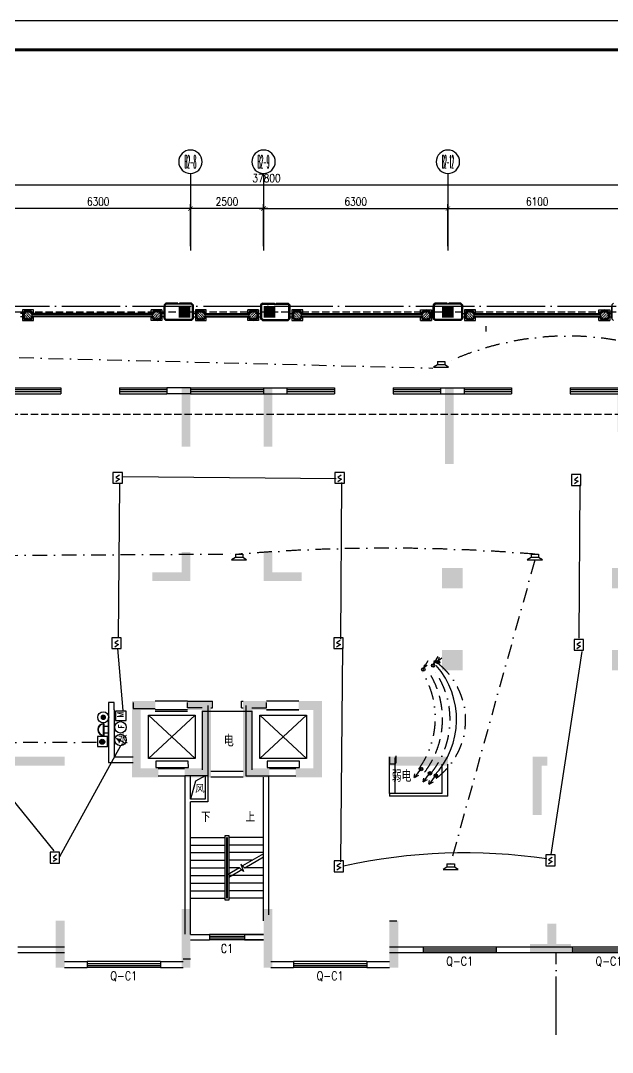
# Model space of a CAD drawing. Extents: x 0 to 121123, y -139549 to 0.
# Drawn here: x 80375 to 100593, y -115398 to -80149 of the extents above; entities that cross this region are included whole.
import ezdxf
from ezdxf.enums import TextEntityAlignment as Align

# ---------------------------------------------------------------- set-up
doc = ezdxf.new("R2010")
doc.units = 0
doc.header["$LTSCALE"] = 1000
doc.header["$MEASUREMENT"] = 0
for name, pattern in [('DASH', [0.35, 0.25, -0.1]), ('DASHDOT', [1, 0.5, -0.25, 0, -0.25]), ('DASHED', [0.75, 0.5, -0.25]), ('DIVIDE', [1.25, 0.5, -0.25, 0, -0.25, 0, -0.25]), ('DOTE', [2.42, 2, -0.2, 0.02, -0.2])]:
    doc.linetypes.add(name, pattern=pattern)
doc.layers.get('0').update_dxf_attribs({"linetype": 'CONTINUOUS'})
doc.layers.get('DEFPOINTS').update_dxf_attribs({"linetype": 'CONTINUOUS'})
for name, color, linetype in [('0SOMKE', 1, 'CONTINUOUS'), ('AXIS', 7, 'CONTINUOUS'), ('AXIS_TEXT', 7, 'CONTINUOUS'), ('COLUMN', 7, 'CONTINUOUS'), ('DJ', 4, 'CONTINUOUS'), ('DJ1', 4, 'CONTINUOUS'), ('DOTE', 252, 'DOTE'), ('KT', 7, 'CONTINUOUS'), ('PUB_TITLE', 7, 'CONTINUOUS'), ('STAIR', 7, 'CONTINUOUS'), ('WALL', 7, 'CONTINUOUS'), ('WINDOW', 7, 'CONTINUOUS'), ('WINDOW_TEXT', 7, 'CONTINUOUS'), ('XL1', 1, 'CONTINUOUS'), ('XL2', 1, 'DASHDOT'), ('XL3', 1, 'DIVIDE'), ('XL4', 4, 'DASHED'), ('XL5', 4, 'DASHDOT'), ('信箱', 7, 'CONTINUOUS'), ('文字', 7, 'CONTINUOUS'), ('柱', 7, 'CONTINUOUS'), ('空调位', 7, 'CONTINUOUS'), ('首层', 7, 'CONTINUOUS')]:
    doc.layers.add(name, color=color, linetype=linetype)
doc.styles.add('_SIMPLEX', font='SIMPLEX.shx', dxfattribs={"width": 0.8})
doc.styles.add('COMPLEX', font='COMPLEX.shx', dxfattribs={"width": 0.8})
doc.styles.add('DIM_FONT', font='romanc.shx', dxfattribs={"width": 0.8})
doc.styles.add('HZTXT', font='txt.shx', dxfattribs={"width": 0.5, "bigfont": 'hztxt.shx'})
doc.styles.add('SIMPLEX', font='SIMPLEX.SHX')
doc.styles.add('SMOOTHER', font='SIMPLEX', dxfattribs={"width": 0.75, "bigfont": 'CHINA.SHX'})
doc.styles.add('TITLE-M', font='romans', dxfattribs={"bigfont": 'CHINA.SHX'})
doc.dimstyles.new('S100', dxfattribs={"dimtxt": 280, "dimasz": 150, "dimexe": 150, "dimexo": 150, "dimgap": 100, "dimtad": 1, "dimdec": 0, "dimzin": 0, "dimdsep": 46, "dimtxsty": 'DIM_FONT', "dimblk": '_DIMX', "dimblk1": 'ARCHTICK', "dimblk2": 'ARCHTICK', "dimsah": 1, "dimcen": 0.09, "dimdle": 150, "dimclrt": 7, "dimadec": 0, "dimazin": 0, "dimtfac": 1, "dimtdec": 0, "dimtix": 1, "dimtmove": 2, "dimatfit": 3, "dimldrblk": 'ARCHTICK', "dimfxl": 0, "dimtolj": 1, "dimtzin": 0, "dimarcsym": 0})

# ---------------------------------------------------------------- blocks, each defined once
blk = doc.blocks.new('_WBLK')
for p, q in [((-0.5, 0.5), (0.5, 0.5)), ((0.5, 0.167), (-0.5, 0.167)), ((0.5, -0.167), (-0.5, -0.167)), ((-0.5, -0.5), (0.5, -0.5))]:
    blk.add_line(p, q)
at = {"layer": 'WINDOW_TEXT', "style": 'SIMPLEX', "flags": 9}
blk.add_attdef('A', text='', height=1, dxfattribs=at).set_placement((0, 1.5), align=Align.MIDDLE)
blk = doc.blocks.new('_FZH')
blk.add_solid([(-0.5, -0.5), (0.5, -0.5), (-0.5, 0.5), (0.5, 0.5)])
blk = doc.blocks.new('_AXISO')
blk.add_circle((0, 0), 0.5)
at = {"layer": 'AXIS_TEXT', "style": 'COMPLEX', "width": 1.041667}
blk.add_attdef('A', text='', height=0.56, dxfattribs=at).set_placement((-0.25, -0.28), (0.25, -0.28), align=Align.FIT)
blk = doc.blocks.new('_ARCHTICK')
at = {"color": 0, "linetype": 'ByBlock', "const_width": 0.15}
blk.add_lwpolyline([(-0.5, -0.5), (0.5, 0.5)], dxfattribs=at)
blk = doc.blocks.new('*D116')
at = {"color": 0, "linetype": 'ByBlock'}
for p, q in [((106447, -26073), (68347, -26073)), ((68497, -28161), (68497, -25923)), ((106297, -28161), (106297, -25923))]:
    blk.add_line(p, q, dxfattribs=at)
at = {"layer": 'DEFPOINTS', "color": 0, "linetype": 'ByBlock'}
for p in [(68497, -26073), (68497, -28311), (106297, -28311)]:
    blk.add_point(p, dxfattribs=at)
at = {"color": 0, "linetype": 'ByBlock', "xscale": 150, "yscale": 150, "zscale": 150, "rotation": 180}
blk.add_blockref('_ARCHTICK', (68497, -26073), dxfattribs=at)
at = {"color": 0, "linetype": 'ByBlock', "xscale": 150, "yscale": 150, "zscale": 150}
blk.add_blockref('_ARCHTICK', (106297, -26073), dxfattribs=at)
at = {"color": 7, "linetype": 'ByBlock', "insert": (87397, -25833), "char_height": 280, "attachment_point": 5, "style": 'DIM_FONT'}
blk.add_mtext('\\A1;37800', dxfattribs=at)
blk = doc.blocks.new('_DIMX')
blk.add_line((-150, 0), (150, 0))
at = {"const_width": 50}
blk.add_lwpolyline([(-70, -70), (70, 70)], dxfattribs=at)
blk = doc.blocks.new('*D119')
at = {"color": 0, "linetype": 'ByBlock'}
for p, q in [((84797, -28161), (84797, -26723)), ((87297, -28161), (87297, -26723)), ((87447, -26873), (84647, -26873))]:
    blk.add_line(p, q, dxfattribs=at)
at = {"layer": 'DEFPOINTS', "color": 0, "linetype": 'ByBlock'}
for p in [(84797, -26873), (84797, -28311), (87297, -28311)]:
    blk.add_point(p, dxfattribs=at)
at = {"color": 0, "linetype": 'ByBlock', "xscale": 150, "yscale": 150, "zscale": 150, "rotation": 180}
blk.add_blockref('_ARCHTICK', (84797, -26873), dxfattribs=at)
at = {"color": 0, "linetype": 'ByBlock', "xscale": 150, "yscale": 150, "zscale": 150}
blk.add_blockref('_ARCHTICK', (87297, -26873), dxfattribs=at)
at = {"color": 7, "linetype": 'ByBlock', "insert": (86047, -26633), "char_height": 280, "attachment_point": 5, "style": 'DIM_FONT'}
blk.add_mtext('\\A1;2500', dxfattribs=at)
blk = doc.blocks.new('*D122')
at = {"color": 0, "linetype": 'ByBlock'}
for p, q in [((87297, -28161), (87297, -26723)), ((93597, -28161), (93597, -26723)), ((87147, -26873), (93747, -26873))]:
    blk.add_line(p, q, dxfattribs=at)
at = {"layer": 'DEFPOINTS', "color": 0, "linetype": 'ByBlock'}
for p in [(93597, -26873), (87297, -28311), (93597, -28311)]:
    blk.add_point(p, dxfattribs=at)
at = {"color": 0, "linetype": 'ByBlock', "xscale": 150, "yscale": 150, "zscale": 150, "rotation": 180}
blk.add_blockref('_ARCHTICK', (87297, -26873), dxfattribs=at)
at = {"color": 0, "linetype": 'ByBlock', "xscale": 150, "yscale": 150, "zscale": 150}
blk.add_blockref('_ARCHTICK', (93597, -26873), dxfattribs=at)
at = {"color": 7, "linetype": 'ByBlock', "insert": (90447, -26633), "char_height": 280, "attachment_point": 5, "style": 'DIM_FONT'}
blk.add_mtext('\\A1;6300', dxfattribs=at)
blk = doc.blocks.new('*D123')
at = {"color": 0, "linetype": 'ByBlock'}
for p, q in [((93597, -28161), (93597, -26723)), ((99697, -28161), (99697, -26723)), ((93447, -26873), (99847, -26873))]:
    blk.add_line(p, q, dxfattribs=at)
at = {"layer": 'DEFPOINTS', "color": 0, "linetype": 'ByBlock'}
for p in [(99697, -26873), (93597, -28311), (99697, -28311)]:
    blk.add_point(p, dxfattribs=at)
at = {"color": 0, "linetype": 'ByBlock', "xscale": 150, "yscale": 150, "zscale": 150, "rotation": 180}
blk.add_blockref('_ARCHTICK', (93597, -26873), dxfattribs=at)
at = {"color": 0, "linetype": 'ByBlock', "xscale": 150, "yscale": 150, "zscale": 150}
blk.add_blockref('_ARCHTICK', (99697, -26873), dxfattribs=at)
at = {"color": 7, "linetype": 'ByBlock', "insert": (96647, -26633), "char_height": 280, "attachment_point": 5, "style": 'DIM_FONT'}
blk.add_mtext('\\A1;6100', dxfattribs=at)
blk = doc.blocks.new('*D124')
at = {"color": 0, "linetype": 'ByBlock'}
for p, q in [((78497, -28161), (78497, -26723)), ((84797, -28161), (84797, -26723)), ((84947, -26873), (78347, -26873))]:
    blk.add_line(p, q, dxfattribs=at)
at = {"layer": 'DEFPOINTS', "color": 0, "linetype": 'ByBlock'}
for p in [(78497, -26873), (78497, -28311), (84797, -28311)]:
    blk.add_point(p, dxfattribs=at)
at = {"color": 0, "linetype": 'ByBlock', "xscale": 150, "yscale": 150, "zscale": 150, "rotation": 180}
blk.add_blockref('_ARCHTICK', (78497, -26873), dxfattribs=at)
at = {"color": 0, "linetype": 'ByBlock', "xscale": 150, "yscale": 150, "zscale": 150}
blk.add_blockref('_ARCHTICK', (84797, -26873), dxfattribs=at)
at = {"color": 7, "linetype": 'ByBlock', "insert": (81647, -26633), "char_height": 280, "attachment_point": 5, "style": 'DIM_FONT'}
blk.add_mtext('\\A1;6300', dxfattribs=at)
blk = doc.blocks.new('M_B0OPK')
for p, q in [((-0.5, 0.5), (0.5, 0.5)), ((0.5, 0.167), (-0.5, 0.167)), ((0.5, -0.167), (-0.5, -0.167)), ((-0.5, -0.5), (0.5, -0.5))]:
    blk.add_line(p, q)
blk = doc.blocks.new('GD45')
for p, q in [((3.07, 0.23), (-2.93, 0.23)), ((3.07, 0.03), (-2.93, 0.03)), ((-1.57, 0.02), (-1.57, -2.25)), ((1.72, 0.02), (1.72, -2.25))]:
    blk.add_line(p, q)
for radius in [3, 2.8]:
    blk.add_arc((0.07, 0.03), radius, 0.0566, 179.9434)
blk = doc.blocks.new('A5')
at = {"layer": 'DJ'}
for p, q in [((464, -404), (464, -943)), ((1003, -404), (464, -404)), ((1003, -943), (1003, -404)), ((464, -943), (1003, -943))]:
    blk.add_line(p, q, dxfattribs=at)
at = {"layer": 'DJ', "const_width": 135}
blk.add_lwpolyline([(659, -662, 1), (794, -662, 1)], format="xyb", close=True, dxfattribs=at)
at = {"layer": 'DJ'}
blk.add_circle((724, -666), 135, dxfattribs=at)
blk = doc.blocks.new('C1005')
at = {"layer": 'DJ1'}
blk.add_blockref('A5', (-281, -105), dxfattribs=at)
blk = doc.blocks.new('A13')
at = {"layer": '0SOMKE', "color": 4, "const_width": 149}
blk.add_lwpolyline([(415, -553, 1), (564, -553, 1)], format="xyb", close=True, dxfattribs=at)
at = {"layer": '0SOMKE', "color": 4}
blk.add_circle((492, -551), 299, dxfattribs=at)
blk = doc.blocks.new('A10')
at = {"layer": 'DJ'}
blk.add_lwpolyline([(498, -454), (498, -1043), (1007, -1043), (1007, -454)], close=True, dxfattribs=at)
at = {"layer": 'DJ', "style": 'SMOOTHER', "width": 0.85}
blk.add_text('M', height=336, dxfattribs=at).set_placement((667, -897))
blk = doc.blocks.new('A25')
at = {"layer": 'DJ', "linetype": 'Continuous'}
for p, q in [((222, -778), (442, -361)), ((420, -383), (288, -492)), ((442, -361), (420, -558))]:
    blk.add_line(p, q, dxfattribs=at)
blk.add_circle((368, -568), 310, dxfattribs=at)
blk = doc.blocks.new('A12')
at = {"layer": 'DJ', "linetype": 'Continuous'}
blk.add_circle((969, -470), 310, dxfattribs=at)
at = {"layer": 'DJ', "style": 'TITLE-M', "width": 0.85}
blk.add_text('F', height=301, dxfattribs=at).set_placement((1006, -661), align=Align.CENTER)
blk = doc.blocks.new('C1001')
at = {"layer": 'DJ', "linetype": 'Continuous'}
for p, q in [((1126, -438), (934, -576)), ((934, -576), (1135, -659)), ((1135, -659), (934, -801))]:
    blk.add_line(p, q, dxfattribs=at)
at = {"layer": 'DJ'}
blk.add_lwpolyline([(781, -296), (781, -885), (1290, -885), (1290, -296)], close=True, dxfattribs=at)
blk = doc.blocks.new('C1008')
at = {"layer": 'DJ', "color": 4}
for p, q in [((581, -348), (374, -485)), ((374, -485), (1186, -485)), ((581, -168), (985, -168)), ((581, -168), (581, -348)), ((985, -348), (581, -348)), ((985, -168), (985, -348)), ((1186, -485), (985, -348))]:
    blk.add_line(p, q, dxfattribs=at)

msp = doc.modelspace()

# ---------------------------------------------------------------- hatches: boundary and pattern name
h = msp.add_hatch()
h.set_pattern_fill('天然石材', color=256, scale=244.712991, angle=180, style=0)
h.set_pattern_definition([(315, (143999.9, -91531.17), (-432.5955, -432.5955), []), (315, (144043.136, -91531.17), (-43.259554, -43.259554), [30.589124, -15.29456])])
h.paths.add_polyline_path([(80761.8, -90214.1, 1), (80491.8, -90214.1, 1)])
h = msp.add_hatch()
h.set_pattern_fill('天然石材', color=256, scale=244.712991, angle=180, style=0)
h.set_pattern_definition([(225, (21647.3, -91531.17), (432.5955, -432.5955), []), (225, (21604.04, -91531.17), (43.259554, -43.259554), [30.589124, -15.29456])])
h.paths.add_polyline_path([(85155.3, -90214.1, 1), (84885.3, -90214.1, 1)])
h = msp.add_hatch()
h.set_pattern_fill('天然石材', color=256, scale=244.712991, angle=180, style=0)
h.set_pattern_definition([(315, (149903.2, -91531.17), (-432.5955, -432.5955), []), (315, (149946.435, -91531.17), (-43.259554, -43.259554), [30.589124, -15.29456])])
h.paths.add_polyline_path([(86665.1, -90214.1, 1), (86395.1, -90214.1, 1)])
h = msp.add_hatch()
h.set_pattern_fill('天然石材', color=256, scale=244.712991, angle=180, style=0)
h.set_pattern_definition([(225, (24947.3, -91531.17), (432.5955, -432.5955), []), (225, (24904.04, -91531.17), (43.259554, -43.259554), [30.589124, -15.29456])])
h.paths.add_polyline_path([(88455.3, -90214.1, 1), (88185.3, -90214.1, 1)])
h = msp.add_hatch()
h.set_pattern_fill('天然石材', color=256, scale=244.712991, angle=180, style=0)
h.set_pattern_definition([(315, (153203.2, -91531.17), (-432.5955, -432.5955), []), (315, (153246.435, -91531.17), (-43.259554, -43.259554), [30.589124, -15.29456])])
h.paths.add_polyline_path([(89965.1, -90214.1, 1), (89695.1, -90214.1, 1)])
h = msp.add_hatch()
h.set_pattern_fill('天然石材', color=256, scale=244.712991, angle=180, style=0)
h.set_pattern_definition([(225, (30850.6, -91531.17), (432.5955, -432.5955), []), (225, (30807.34, -91531.17), (43.259554, -43.259554), [30.589124, -15.29456])])
h.paths.add_polyline_path([(94358.6, -90214.1, 1), (94088.6, -90214.1, 1)])
h = msp.add_hatch()
h.set_pattern_fill('天然石材', color=256, scale=244.712991, angle=180, style=0)
h.set_pattern_definition([(315, (159103.2, -91531.17), (-432.5955, -432.5955), []), (315, (159146.435, -91531.17), (-43.259554, -43.259554), [30.589124, -15.29456])])
h.paths.add_polyline_path([(95865.1, -90214.1, 1), (95595.1, -90214.1, 1)])
h = msp.add_hatch()
h.set_pattern_fill('天然石材', color=256, scale=244.712991, angle=180, style=0)
h.set_pattern_definition([(225, (36947.3, -91531.17), (432.5955, -432.5955), []), (225, (36904.035, -91531.17), (43.259554, -43.259554), [30.589124, -15.29456])])
h.paths.add_polyline_path([(100455.3, -90214.1, 1), (100185.3, -90214.1, 1)])
at = {"layer": '柱'}
h = msp.add_hatch(color=256, dxfattribs=at)
h.paths.add_polyline_path([(85875.2, -98299.1), (86175.2, -98299.1), (86175.2, -99299.1), (84875.2, -99299.1), (84875.2, -98999.1), (85875.2, -98999.1)])
h.paths.add_polyline_path([(70375.2, -92699.1), (69875.2, -92699.1), (69875.2, -95699.1), (70175.2, -95699.1), (70175.2, -92999.1), (70375.2, -92999.1)])
h.paths.add_polyline_path([(69875.2, -100299.1), (70175.2, -100299.1), (70175.2, -101799.1), (70375.2, -101799.1), (70375.2, -102099.1), (69875.2, -102099.1)])
h.paths.add_polyline_path([(76475.2, -105299.1), (76975.2, -105299.1), (76975.2, -107289.1), (76675.2, -107289.1), (76675.2, -105599.1), (76475.2, -105599.1)])
h.paths.add_polyline_path([(72475.2, -109999.1), (72775.2, -109999.1), (72775.2, -111699.1), (73125.2, -111699.1), (73125.2, -111999.1), (72475.2, -111999.1)])
h.paths.add_polyline_path([(72975.2, -106499.1), (72475.2, -106499.1), (72475.2, -108099.1), (72775.2, -108099.1), (72775.2, -106799.1), (72975.2, -106799.1)])
h.paths.add_polyline_path([(75675.2, -111699.1), (75675.2, -111999.1), (77075.2, -111999.1), (77075.2, -111699.1), (76475.2, -111699.1), (76475.2, -110999.1), (76175.2, -110999.1), (76175.2, -111699.1)])
h.paths.add_polyline_path([(81575.2, -110899.1), (81875.2, -110899.1), (81875.2, -112499.1), (81575.2, -112499.1)])
h.paths.add_polyline_path([(73575.2, -99549.1), (74275.2, -99549.1), (74275.2, -98849.1), (73575.2, -98849.1)])
h.paths.add_polyline_path([(73575.2, -102349.1), (74275.2, -102349.1), (74275.2, -101649.1), (73575.2, -101649.1)])
h.paths.add_polyline_path([(73275.2, -92699.1), (74075.2, -92699.1), (74075.2, -93999.1), (74075.2, -94199.1), (73775.2, -94199.1), (73775.2, -92999.1), (73275.2, -92999.1)])
h.paths.add_polyline_path([(81875.2, -105299.1), (81875.2, -105599.1), (79875.2, -105599.1), (79875.2, -105299.1)])
h.paths.add_polyline_path([(79375.2, -102349.1), (80075.2, -102349.1), (80075.2, -101649.1), (79375.2, -101649.1)])
h.paths.add_polyline_path([(79375.2, -99549.1), (80075.2, -99549.1), (80075.2, -98849.1), (79375.2, -98849.1)])
h.paths.add_polyline_path([(84975.2, -103699.1), (84975.2, -103399.1), (84175.2, -103399.1), (84175.2, -105999.1), (85075.2, -105999.1), (85075.2, -105699.1), (84475.2, -105699.1), (84475.2, -103699.1)])
h.paths.add_polyline_path([(84475.2, -103699.1), (84475.2, -105699.1)], flags=16)
h.paths.add_polyline_path([(79675.2, -95299.1), (79975.2, -95299.1), (79975.2, -92699.1), (79675.2, -92699.1)])
h.paths.add_polyline_path([(101575.2, -92699.1), (100775.2, -92699.1), (100775.2, -93999.1), (100775.2, -94199.1), (101075.2, -94199.1), (101075.2, -92999.1), (101575.2, -92999.1)])
h.paths.add_polyline_path([(101275.2, -99549.1), (100575.2, -99549.1), (100575.2, -98849.1), (101275.2, -98849.1)])
h.paths.add_polyline_path([(101275.2, -102349.1), (100575.2, -102349.1), (100575.2, -101649.1), (101275.2, -101649.1)])
h.paths.add_polyline_path([(98375.2, -105299.1), (97875.2, -105299.1), (97875.2, -107289.1), (98175.2, -107289.1), (98175.2, -105599.1), (98375.2, -105599.1)])
h.paths.add_polyline_path([(93275.2, -110899.1), (92975.2, -110899.1), (92975.2, -112499.1), (93275.2, -112499.1)])
h.paths.add_polyline_path([(88975.2, -110499.1), (88675.2, -110499.1), (88675.2, -112499.1), (88975.2, -112499.1)])
h.paths.add_polyline_path([(85875.2, -110499.1), (86175.2, -110499.1), (86175.2, -112499.1), (85875.2, -112499.1)])
h.paths.add_polyline_path([(99175.2, -111699.1), (99175.2, -111999.1), (97775.2, -111999.1), (97775.2, -111699.1), (98375.2, -111699.1), (98375.2, -110999.1), (98675.2, -110999.1), (98675.2, -111699.1)])
h.paths.add_polyline_path([(92975.2, -105299.1), (92975.2, -105599.1), (94975.2, -105599.1), (94975.2, -105299.1)])
h.paths.add_polyline_path([(88975.2, -98299.1), (88675.2, -98299.1), (88675.2, -99299.1), (89975.2, -99299.1), (89975.2, -98999.1), (88975.2, -98999.1)])
h.paths.add_polyline_path([(86075.2, -103699.1), (86075.2, -103399.1), (86875.2, -103399.1), (86875.2, -105999.1), (85975.2, -105999.1), (85975.2, -105699.1), (86575.2, -105699.1), (86575.2, -103699.1)])
h.paths.add_polyline_path([(88775.2, -103699.1), (88775.2, -103399.1), (87975.2, -103399.1), (87975.2, -105999.1), (88875.2, -105999.1), (88875.2, -105699.1), (88275.2, -105699.1), (88275.2, -103699.1)])
h.paths.add_polyline_path([(90375.2, -103699.1), (90375.2, -105699.1)], flags=16)
h.paths.add_polyline_path([(89875.2, -103699.1), (89875.2, -103399.1), (90675.2, -103399.1), (90675.2, -105999.1), (89775.2, -105999.1), (89775.2, -105699.1), (90375.2, -105699.1), (90375.2, -103699.1)])
h.paths.add_polyline_path([(85875.2, -94699.1), (86175.2, -94699.1), (86175.2, -92699.1), (85875.2, -92699.1)])
h.paths.add_polyline_path([(88975.2, -94699.1), (88675.2, -94699.1), (88675.2, -92699.1), (88975.2, -92699.1)])
h.paths.add_polyline_path([(95475.2, -102349.1), (94775.2, -102349.1), (94775.2, -101649.1), (95475.2, -101649.1)])
h.paths.add_polyline_path([(95475.2, -99549.1), (94775.2, -99549.1), (94775.2, -98849.1), (95475.2, -98849.1)])
h.paths.add_polyline_path([(95175.2, -95299.1), (94875.2, -95299.1), (94875.2, -92699.1), (95175.2, -92699.1)])
h.paths.add_polyline_path([(102375.2, -109999.1), (102075.2, -109999.1), (102075.2, -111699.1), (101725.2, -111699.1), (101725.2, -111999.1), (102375.2, -111999.1)])
h.paths.add_polyline_path([(101875.2, -106499.1), (102375.2, -106499.1), (102375.2, -108099.1), (102075.2, -108099.1), (102075.2, -106799.1), (101875.2, -106799.1)])
h.paths.add_polyline_path([(104475.2, -92699.1), (104975.2, -92699.1), (104975.2, -95699.1), (104675.2, -95699.1), (104675.2, -92999.1), (104475.2, -92999.1)])
h.paths.add_polyline_path([(104975.2, -100299.1), (104675.2, -100299.1), (104675.2, -101799.1), (104475.2, -101799.1), (104475.2, -102099.1), (104975.2, -102099.1)])
edge = h.paths.add_edge_path()
edge.add_line((67409.4, -92699.1), (106006, -92699.1))
edge = h.paths.add_edge_path()
edge.add_line((104975.2, -114804), (104975.2, -88508.1))

# ---------------------------------------------------------------- linework, layer by layer
for p, q in [((86560.5, -89705.5), (86560.5, -89705.5)), ((80811.7, -90029.1), (80441.9, -90029.1)), ((85205.2, -90029.1), (84835.4, -90029.1)), ((86345.2, -90029.1), (86715, -90029.1)), ((88505.2, -90029.1), (88135.4, -90029.1)), ((89645.2, -90029.1), (90015, -90029.1)), ((94038.7, -90029.1), (94408.5, -90029.1)), ((95545.2, -90029.1), (95915, -90029.1)), ((100135.4, -90029.1), (100505.2, -90029.1)), ((80811.7, -90399), (80441.9, -90399)), ((85205.2, -90399), (84835.4, -90399)), ((86345.2, -90399), (86715, -90399)), ((88505.2, -90399), (88135.4, -90399)), ((89645.2, -90399), (90015, -90399)), ((94038.7, -90399), (94408.5, -90399)), ((95545.2, -90399), (95915, -90399)), ((100135.4, -90399), (100505.2, -90399)), ((86175.2, -92699.1), (88675.2, -92699.1)), ((88675.2, -92765.9), (86175.2, -92765.9)), ((88675.2, -92832.7), (86175.2, -92832.7)), ((86175.2, -92899.5), (88675.2, -92899.5))]:
    msp.add_line(p, q)
for points in [[(80811.7, -90184.1), (80811.7, -90029.1), (80441.9, -90029.1), (80441.9, -90399), (80811.7, -90399), (80811.7, -90244.1)], [(84835.4, -90184.1), (84835.4, -90029.1), (85205.2, -90029.1), (85205.2, -90399), (84835.4, -90399), (84835.4, -90244.1)], [(86715, -90184.1), (86715, -90029.1), (86345.2, -90029.1), (86345.2, -90399), (86715, -90399), (86715, -90244.1)], [(88135.4, -90184.1), (88135.4, -90029.1), (88505.2, -90029.1), (88505.2, -90399), (88135.4, -90399), (88135.4, -90244.1)], [(90015, -90184.1), (90015, -90029.1), (89645.2, -90029.1), (89645.2, -90399), (90015, -90399), (90015, -90244.1)], [(94038.7, -90184.1), (94038.7, -90029.1), (94408.5, -90029.1), (94408.5, -90399), (94038.7, -90399), (94038.7, -90244.1)], [(95915, -90184.1), (95915, -90029.1), (95545.2, -90029.1), (95545.2, -90399), (95915, -90399), (95915, -90244.1)], [(100135.4, -90184.1), (100135.4, -90029.1), (100505.2, -90029.1), (100505.2, -90399), (100135.4, -90399), (100135.4, -90244.1)]]:
    msp.add_lwpolyline(points)
for centre in [(80626.8, -90214.1), (85020.3, -90214.1), (86530.1, -90214.1), (88320.3, -90214.1), (89830.1, -90214.1), (94223.6, -90214.1), (95730.1, -90214.1), (100320.3, -90214.1)]:
    msp.add_circle(centre, 135)
for centre, radius, start, end in [((80626.8, -90214.1), 180.2, 9.56143, 350.39278), ((80626.8, -90214.1), 165.2, 10.43901, 349.5109), ((80626.8, -90214.1), 160.2, 10.76869, 349.1796), ((80626.8, -90214.1), 144.8, 11.92953, 348.01304), ((85020.3, -90214.1), 180.2, 189.60722, 170.43857), ((85020.3, -90214.1), 165.2, 190.4891, 169.56099), ((85020.3, -90214.1), 160.2, 190.8204, 169.23131), ((85020.3, -90214.1), 144.8, 191.98696, 168.07047), ((86530.1, -90214.1), 180.2, 9.56143, 350.39278), ((86530.1, -90214.1), 165.2, 10.43901, 349.5109), ((86530.1, -90214.1), 160.2, 10.76869, 349.1796), ((86530.1, -90214.1), 144.8, 11.92953, 348.01304), ((88320.3, -90214.1), 180.2, 189.60722, 170.43857), ((88320.3, -90214.1), 165.2, 190.4891, 169.56099), ((88320.3, -90214.1), 160.2, 190.8204, 169.23131), ((88320.3, -90214.1), 144.8, 191.98696, 168.07047), ((89830.1, -90214.1), 180.2, 9.56143, 350.39278), ((89830.1, -90214.1), 165.2, 10.43901, 349.5109), ((89830.1, -90214.1), 160.2, 10.76869, 349.1796), ((89830.1, -90214.1), 144.8, 11.92953, 348.01304), ((94223.6, -90214.1), 180.2, 189.60722, 170.43857), ((94223.6, -90214.1), 165.2, 190.4891, 169.56099), ((94223.6, -90214.1), 160.2, 190.8204, 169.23131), ((94223.6, -90214.1), 144.8, 191.98696, 168.07047), ((95730.1, -90214.1), 180.2, 9.56143, 350.39278), ((95730.1, -90214.1), 165.2, 10.43901, 349.5109), ((95730.1, -90214.1), 160.2, 10.76869, 349.1796), ((95730.1, -90214.1), 144.8, 11.92953, 348.01304), ((100320.3, -90214.1), 180.2, 189.60722, 170.43857), ((100320.3, -90214.1), 165.2, 190.4891, 169.56099), ((100320.3, -90214.1), 160.2, 190.8204, 169.23131), ((100320.3, -90214.1), 144.8, 191.98696, 168.07047)]:
    msp.add_arc(centre, radius, start, end)
at = {"layer": 'AXIS'}
for p, q in [((86175.2, -85370.2), (86175.2, -88008.1)), ((88675.2, -85370.2), (88675.2, -88008.1)), ((94975.2, -85370.2), (94975.2, -88008.1))]:
    msp.add_line(p, q, dxfattribs=at)
at = {"layer": 'DJ1'}
for p, q in [((94154.2, -102255), (94181.7, -102145.3)), ((94157.1, -102256.8), (94265.5, -102170.1)), ((94157.4, -102254.1), (94303.7, -102005.6)), ((94487.2, -102120.8), (94514.7, -102011.1)), ((94490.1, -102122.6), (94598.5, -102035.9)), ((94490.4, -102119.9), (94636.7, -101871.4)), ((94653.7, -102002.7), (94681.2, -101893)), ((94656.5, -102004.5), (94765, -101917.8)), ((93824.7, -106011.2), (93846.7, -105885)), ((94005.1, -105769.2), (93830.4, -106008.7)), ((93830.4, -106008.7), (93982.3, -105927.4)), ((94019.7, -105765.8), (94007.8, -105782.1)), ((94123.7, -106158.5), (94145.6, -106032.3)), ((94304.1, -105916.5), (94129.4, -106156)), ((94129.4, -106156), (94281.2, -106074.7)), ((94318.7, -105913.1), (94306.7, -105929.4)), ((94505, -105996.8), (94330.3, -106236.3)), ((94519.6, -105993.4), (94507.7, -106009.7)), ((94324.6, -106238.8), (94346.6, -106112.6)), ((94330.3, -106236.3), (94482.2, -106155))]:
    msp.add_line(p, q, dxfattribs=at)
for centre in [(94467.1, -102182.5), (94633.6, -102064.4), (94134.1, -102316.7), (94061.8, -105717.4), (94360.8, -105864.6), (94561.7, -105945)]:
    msp.add_circle(centre, 59, dxfattribs=at)
for centre, start, end in [((94465.2, -102180.6), 0, 180), ((94465.2, -102180.6), 180, 0), ((94631.7, -102062.5), 0, 180), ((94631.7, -102062.5), 180, 0), ((94132.2, -102314.8), 0, 180), ((94132.2, -102314.8), 180, 0), ((94059.9, -105715.4), 0, 180), ((94059.9, -105715.4), 180, 0), ((94358.8, -105862.7), 0, 180), ((94358.8, -105862.7), 180, 0), ((94559.8, -105943), 0, 180), ((94559.8, -105943), 180, 0)]:
    msp.add_arc(centre, 29.5, start, end, dxfattribs=at)
at = {"layer": 'DOTE'}
for p, q in [((33381, -89899.1), (109751, -89899.1)), ((86575.2, -103739.1), (88275.2, -103739.1)), ((98675.2, -114804), (98675.2, -111999.1))]:
    msp.add_line(p, q, dxfattribs=at)
at = {"layer": 'KT', "linetype": 'DASH'}
msp.add_line((69875.2, -93599.1), (101075.2, -93599.1), dxfattribs=at)
at = {"layer": 'PUB_TITLE'}
msp.add_lwpolyline([(16022.7, -139549.4), (16022.7, -80149.4), (121122.7, -80149.4), (121122.7, -139549.4)], close=True, dxfattribs=at)
at = {"layer": 'PUB_TITLE', "const_width": 100}
msp.add_lwpolyline([(18522.7, -138549.4), (120122.7, -138549.4), (120122.7, -81149.4), (18522.7, -81149.4)], close=True, dxfattribs=at)
at = {"layer": 'STAIR'}
for p, q in [((86175.2, -108054.1), (87360.2, -108054.1)), ((87360.2, -110194.1), (87360.2, -107994.1)), ((87360.2, -107994.1), (87490.2, -107994.1)), ((87420.2, -110134.1), (87420.2, -108054.1)), ((87420.2, -108054.1), (87430.2, -108054.1)), ((87430.2, -108054.1), (87430.2, -110134.1)), ((87490.2, -107994.1), (87490.2, -110194.1)), ((88675.2, -108054.1), (87490.2, -108054.1)), ((86175.2, -108314.1), (87360.2, -108314.1)), ((88675.2, -108314.1), (87490.2, -108314.1)), ((86175.2, -108574.1), (87360.2, -108574.1)), ((86175.2, -108834.1), (87360.2, -108834.1)), ((88675.2, -108574.1), (87490.2, -108574.1)), ((88299.3, -108834.1), (87490.2, -108834.1)), ((88675.2, -108617), (87959.1, -109030.5)), ((88675.2, -108732.5), (88033.2, -109103.2)), ((86175.2, -109094.1), (87360.2, -109094.1)), ((87853.3, -109091.6), (87446.9, -109329.1)), ((87855.8, -109094.1), (87490.2, -109094.1)), ((87959.9, -109145.5), (87490.2, -109419.6)), ((87986.6, -109222.5), (87853.3, -109091.6)), ((87899.9, -108972.3), (87986.6, -109222.5)), ((88033.2, -109103.2), (87899.9, -108972.3)), ((88675.2, -109094.1), (88023.9, -109094.1)), ((86175.2, -109354.1), (87360.2, -109354.1)), ((86175.2, -109614.1), (87360.2, -109614.1)), ((88675.2, -109354.1), (87490.2, -109354.1)), ((88675.2, -109614.1), (87490.2, -109614.1)), ((86175.2, -109874.1), (87360.2, -109874.1)), ((88675.2, -109874.1), (87490.2, -109874.1)), ((86175.2, -110134.1), (87360.2, -110134.1)), ((87490.2, -110194.1), (87360.2, -110194.1)), ((87430.2, -110134.1), (87420.2, -110134.1)), ((88675.2, -110134.1), (87490.2, -110134.1))]:
    msp.add_line(p, q, dxfattribs=at)
at = {"layer": 'WALL'}
for p, q in [((85335.2, -89799.1), (85275.2, -89859.1)), ((85275.2, -89859.1), (85275.2, -90339.1)), ((85349.7, -89834.1), (85310.2, -89873.6)), ((85310.2, -90324.6), (85310.2, -89873.6)), ((85745.2, -89799.1), (85335.2, -89799.1)), ((85745.2, -89834.1), (85349.7, -89834.1)), ((85745.2, -89834.1), (85745.2, -89799.1)), ((86200.7, -89834.1), (85745.2, -89834.1)), ((85805.2, -89834.1), (85805.2, -89799.1)), ((86215.2, -89799.1), (85805.2, -89799.1)), ((86200.7, -89834.1), (86240.2, -89873.6)), ((86215.2, -89799.1), (86275.2, -89859.1)), ((86240.2, -89873.6), (86240.2, -90324.6)), ((86275.2, -89859.1), (86275.2, -90339.1)), ((88635.2, -89799.1), (88575.2, -89859.1)), ((88575.2, -89859.1), (88575.2, -90339.1)), ((88649.7, -89834.1), (88610.2, -89873.6)), ((88610.2, -89873.6), (88610.2, -90324.6)), ((88635.2, -89799.1), (89045.2, -89799.1)), ((88649.7, -89834.1), (89105.2, -89834.1)), ((89045.2, -89834.1), (89045.2, -89799.1)), ((89105.2, -89799.1), (89515.2, -89799.1)), ((89105.2, -89834.1), (89105.2, -89799.1)), ((89105.2, -89834.1), (89500.7, -89834.1)), ((89500.7, -89834.1), (89540.2, -89873.6)), ((89515.2, -89799.1), (89575.2, -89859.1)), ((89540.2, -90324.6), (89540.2, -89873.6)), ((89575.2, -89859.1), (89575.2, -90339.1)), ((94535.2, -89799.1), (94475.2, -89859.1)), ((94475.2, -89859.1), (94475.2, -90339.1)), ((94549.7, -89834.1), (94510.2, -89873.6)), ((94510.2, -90324.6), (94510.2, -89873.6)), ((94945.2, -89799.1), (94535.2, -89799.1)), ((94945.2, -89834.1), (94549.7, -89834.1)), ((94945.2, -89834.1), (94945.2, -89799.1)), ((95400.7, -89834.1), (94945.2, -89834.1)), ((95005.2, -89834.1), (95005.2, -89799.1)), ((95415.2, -89799.1), (95005.2, -89799.1)), ((95400.7, -89834.1), (95440.2, -89873.6)), ((95415.2, -89799.1), (95475.2, -89859.1)), ((95440.2, -89873.6), (95440.2, -90324.6)), ((95475.2, -89859.1), (95475.2, -90339.1)), ((100635.2, -89799.1), (100575.2, -89859.1)), ((100575.2, -89859.1), (100575.2, -90339.1)), ((85275.2, -90309.1), (85275.2, -89889.1)), ((89575.2, -90309.1), (89575.2, -89889.1)), ((94475.2, -90309.1), (94475.2, -89889.1)), ((100575.2, -90309.1), (100575.2, -89889.1)), ((85335.2, -90399.1), (85275.2, -90339.1)), ((85349.7, -90364.1), (85310.2, -90324.6)), ((86215.2, -90399.1), (85335.2, -90399.1)), ((86200.7, -90364.1), (85349.7, -90364.1)), ((86200.7, -90364.1), (86240.2, -90324.6)), ((86215.2, -90399.1), (86275.2, -90339.1)), ((88635.2, -90399.1), (88575.2, -90339.1)), ((88649.7, -90364.1), (88610.2, -90324.6)), ((88635.2, -90399.1), (89515.2, -90399.1)), ((88649.7, -90364.1), (89500.7, -90364.1)), ((89500.7, -90364.1), (89540.2, -90324.6)), ((89515.2, -90399.1), (89575.2, -90339.1)), ((94535.2, -90399.1), (94475.2, -90339.1)), ((94549.7, -90364.1), (94510.2, -90324.6)), ((95415.2, -90399.1), (94535.2, -90399.1)), ((95400.7, -90364.1), (94549.7, -90364.1)), ((95400.7, -90364.1), (95440.2, -90324.6)), ((95415.2, -90399.1), (95475.2, -90339.1)), ((100635.2, -90399.1), (100575.2, -90339.1)), ((96281.1, -90772.5), (96281.1, -90592.5)), ((81750.2, -92699.1), (81750.2, -92899.5)), ((81750.2, -92699.1), (81750.2, -92899.5)), ((83750.2, -92699.1), (83750.2, -92899.5)), ((83750.2, -92699.1), (83750.2, -92899.5)), ((86175.2, -92699.1), (85375.2, -92699.1)), ((85375.2, -92699.1), (85375.2, -92899.5)), ((86175.2, -92699.1), (86175.2, -92899.5)), ((88675.2, -92699.1), (89475.2, -92699.1)), ((88675.2, -92699.1), (88675.2, -92899.5)), ((89475.2, -92699.1), (89475.2, -92899.5)), ((91100.2, -92699.1), (91100.2, -92899.5)), ((91100.2, -92699.1), (91100.2, -92899.5)), ((93100.2, -92699.1), (93100.2, -92899.5)), ((93100.2, -92699.1), (93100.2, -92899.5)), ((94725.2, -92699.1), (95525.2, -92699.1)), ((94725.2, -92699.1), (94725.2, -92899.5)), ((95525.2, -92699.1), (95525.2, -92899.5)), ((97150.2, -92699.1), (97150.2, -92899.5)), ((97150.2, -92699.1), (97150.2, -92899.5)), ((99150.2, -92699.1), (99150.2, -92899.5)), ((99150.2, -92699.1), (99150.2, -92899.5)), ((86175.2, -92899.5), (85375.2, -92899.5)), ((88675.2, -92899.5), (89475.2, -92899.5)), ((94725.2, -92899.5), (95525.2, -92899.5)), ((83375.2, -103449.1), (83375.2, -105499.1)), ((83575.2, -103449.1), (83375.2, -103449.1)), ((83575.2, -103699.1), (83575.2, -103449.1)), ((84225.2, -103449.1), (84216.4, -103449.1)), ((84225.2, -103449.1), (84225.2, -103649.1)), ((86075.2, -103399.1), (84975.2, -103399.1)), ((86075.2, -103399.1), (86925.2, -103399.1)), ((86075.2, -103629.1), (86075.2, -103449.1)), ((86575.2, -103629.1), (86075.2, -103629.1)), ((86775.2, -103549.1), (86775.2, -105949.1)), ((86875.2, -103629.1), (86925.2, -103629.1)), ((86925.2, -103629.1), (86925.2, -103399.1)), ((87925.2, -103399.1), (87975.2, -103399.1)), ((87925.2, -103629.1), (87925.2, -103399.1)), ((87925.2, -103629.1), (87975.2, -103629.1)), ((88075.2, -103549.1), (88075.2, -105949.1)), ((88275.2, -103629.1), (88775.2, -103629.1)), ((89875.2, -103399.1), (88775.2, -103399.1)), ((88775.2, -103629.1), (88775.2, -103449.1)), ((83575.2, -103699.1), (83575.2, -105299.1)), ((84225.2, -103649.1), (84975.2, -103649.1)), ((86075.2, -103699.1), (84975.2, -103699.1)), ((86575.2, -103729.1), (86575.2, -105749.1)), ((88275.2, -103729.1), (88275.2, -105749.1)), ((89875.2, -103699.1), (88775.2, -103699.1)), ((83575.2, -105299.1), (84225.2, -105299.1)), ((92975.2, -105549.1), (92975.2, -105299.1)), ((92975.2, -105299.1), (92975.2, -105549.1)), ((93175.2, -105299.1), (93175.2, -105549.1)), ((93175.2, -105549.1), (93175.2, -105349.1)), ((93188.9, -105266.6), (93188.9, -105516.6)), ((93188.9, -105516.6), (93188.9, -105316.6)), ((83375.2, -105499.1), (84225.2, -105499.1)), ((85075.2, -105699.1), (85975.2, -105699.1)), ((88875.2, -105699.1), (89775.2, -105699.1)), ((93175.2, -105549.1), (92975.2, -105549.1)), ((94775.2, -106549.1), (94775.2, -105549.1)), ((94975.2, -106649.1), (94975.2, -105549.1)), ((85075.2, -105949.1), (85975.2, -105949.1)), ((86775.2, -105949.1), (85985.2, -105949.1)), ((86775.2, -105949.1), (85985.2, -105949.1)), ((85995.2, -111359.1), (85995.2, -105949.1)), ((86175.2, -106749.1), (86175.2, -105949.1)), ((86175.2, -106749.1), (86175.2, -105949.1)), ((86685.2, -105949.1), (86685.2, -106749.1)), ((86685.2, -105949.1), (86685.2, -106749.1)), ((86775.2, -105949.1), (86775.2, -106839.1)), ((87975.2, -105799.1), (86875.2, -105799.1)), ((87975.2, -105999.1), (86875.2, -105999.1)), ((88075.2, -105949.1), (88865.2, -105949.1)), ((88675.2, -105949.1), (89775.2, -105949.1)), ((88675.2, -110899.1), (88675.2, -105999.1)), ((88855.2, -110699.1), (88855.2, -105949.1)), ((86685.2, -106749.1), (86175.2, -106749.1)), ((86685.2, -106749.1), (86175.2, -106749.1)), ((92975.2, -106549.1), (92975.2, -106649.1)), ((93175.2, -106549.1), (92975.2, -106549.1)), ((94975.2, -106649.1), (92975.2, -106649.1)), ((94775.2, -106549.1), (93175.2, -106549.1)), ((86775.2, -106839.1), (86175.2, -106839.1)), ((86775.2, -106839.1), (86175.2, -106839.1)), ((86175.2, -111369.1), (86175.2, -106839.1)), ((86175.2, -111369.1), (86825.2, -111369.1)), ((86825.2, -111369.1), (86825.2, -111549.1)), ((88025.2, -111369.1), (88025.2, -111549.1)), ((88675.2, -111369.1), (88025.2, -111369.1)), ((88025.2, -111369.1), (88675.2, -111369.1)), ((88025.2, -111369.1), (88025.2, -111549.1)), ((88675.2, -111369.1), (88175.2, -111369.1)), ((86175.2, -111549.1), (86825.2, -111549.1)), ((88675.2, -111549.1), (88025.2, -111549.1)), ((88025.2, -111549.1), (88675.2, -111549.1)), ((88675.2, -111549.1), (88175.2, -111549.1)), ((81875.2, -111799.1), (80275.2, -111799.1)), ((81875.2, -111999.1), (80275.2, -111999.1)), ((94125.2, -111799.1), (92975.2, -111799.1)), ((94125.2, -111999.1), (92975.2, -111999.1)), ((94125.2, -111799.1), (94125.2, -111999.1)), ((96625.2, -111799.1), (96625.2, -111999.1)), ((99225.2, -111799.1), (96625.2, -111799.1)), ((99225.2, -111999.1), (96625.2, -111999.1)), ((99225.2, -111999.1), (99225.2, -111799.1)), ((81875.2, -112299.1), (82650.2, -112299.1)), ((82650.2, -112299.1), (82650.2, -112499.1)), ((85150.2, -112299.1), (85925.2, -112299.1)), ((85150.2, -112299.1), (85150.2, -112499.1)), ((88925.2, -112299.1), (89700.2, -112299.1)), ((89700.2, -112299.1), (89700.2, -112499.1)), ((92200.2, -112299.1), (92975.2, -112299.1)), ((92200.2, -112299.1), (92200.2, -112499.1)), ((81875.2, -112499.1), (82650.2, -112499.1)), ((85150.2, -112499.1), (85925.2, -112499.1)), ((88925.2, -112499.1), (89700.2, -112499.1)), ((92200.2, -112499.1), (92975.2, -112499.1))]:
    msp.add_line(p, q, dxfattribs=at)
at = {"layer": 'WALL', "color": 3, "linetype": 'DASH'}
msp.add_lwpolyline([(29571.8, -93088.5), (29933.5, -92305.3, -0.2924549), (33383.3, -90098.8), (33975.5, -90098.8), (109751, -90099.1)], format="xyb", dxfattribs=at)
at = {"layer": 'WINDOW'}
for p, q in [((80441.9, -90154.1), (80375.2, -90154.1)), ((84888.7, -90184.1), (80758.5, -90184.1)), ((84835.4, -90154.1), (80811.7, -90154.1)), ((85275.2, -90154.1), (85205.2, -90154.1)), ((86275.2, -90154.1), (86345.2, -90154.1)), ((86661.8, -90184.1), (88188.7, -90184.1)), ((86715, -90154.1), (88135.4, -90154.1)), ((88505.2, -90154.1), (88575.2, -90154.1)), ((89575.2, -90154.1), (89645.2, -90154.1)), ((89961.8, -90184.1), (94092, -90184.1)), ((90015, -90154.1), (94038.7, -90154.1)), ((94408.5, -90154.1), (94475.2, -90154.1)), ((95475.2, -90154.1), (95545.2, -90154.1)), ((95861.8, -90184.1), (100188.7, -90184.1)), ((95915, -90154.1), (100135.4, -90154.1)), ((100505.2, -90154.1), (100575.2, -90154.1)), ((80441.9, -90274.1), (80375.2, -90274.1)), ((84888.7, -90244.1), (80758.4, -90244.1)), ((84835.4, -90274.1), (80811.7, -90274.1)), ((85275.2, -90274.1), (85205.2, -90274.1)), ((86275.2, -90274.1), (86345.2, -90274.1)), ((86661.7, -90244.1), (88188.7, -90244.1)), ((86715, -90274.1), (88135.4, -90274.1)), ((88505.2, -90274.1), (88575.2, -90274.1)), ((89575.2, -90274.1), (89645.2, -90274.1)), ((89961.7, -90244.1), (94092, -90244.1)), ((90015, -90274.1), (94038.7, -90274.1)), ((94408.5, -90274.1), (94475.2, -90274.1)), ((95475.2, -90274.1), (95545.2, -90274.1)), ((95861.7, -90244.1), (100188.7, -90244.1)), ((95915, -90274.1), (100135.4, -90274.1)), ((100505.2, -90274.1), (100575.2, -90274.1)), ((83365.7, -103964.5), (83365.7, -104964.5)), ((84744.1, -103879.8), (86337.7, -105356.7)), ((86337.7, -103879.8), (84744.1, -105356.7)), ((86337.7, -103879.8), (84744.1, -105356.7)), ((84744.1, -103879.8), (86337.7, -105356.7)), ((84975.2, -103739.1), (86075.2, -103739.1)), ((88544.1, -103879.8), (90137.7, -105356.7)), ((90137.7, -103879.8), (88544.1, -105356.7)), ((90137.7, -103879.8), (88544.1, -105356.7)), ((88544.1, -103879.8), (90137.7, -105356.7)), ((92975.2, -106549.1), (92975.2, -105549.1)), ((93175.2, -106549.1), (93175.2, -105549.1))]:
    msp.add_line(p, q, dxfattribs=at)
for points in [[(86337.7, -103879.8), (86337.7, -105356.7), (84744.1, -105356.7), (84744.1, -103879.8)], [(90137.7, -103879.8), (90137.7, -105356.7), (88544.1, -105356.7), (88544.1, -103879.8)], [(86105, -105664.1), (86100, -105447.5), (84996.6, -105447.5), (84996.6, -105664.1)], [(89905, -105664.1), (89900, -105447.5), (88796.6, -105447.5), (88796.6, -105664.1)]]:
    msp.add_lwpolyline(points, close=True, dxfattribs=at)
at = {"layer": 'XL1'}
for p, q in [((83861.4, -95722), (91158.9, -95792.8)), ((83747.5, -95985.1), (83710.4, -101246.4)), ((91336, -95934.4), (91300.6, -101279.7)), ((99483.7, -96005.2), (99448.3, -101244.3)), ((75910.5, -101616.9), (81509.2, -108508.4)), ((83684.3, -101598.3), (83861.4, -103722.3)), ((91371.5, -101562.9), (91300.6, -108890.6)), ((99554.6, -101704.5), (98491.8, -108642.8)), ((83790.6, -104925.9), (81700.5, -108713.6))]:
    msp.add_line(p, q, dxfattribs=at)
for centre, radius, start, end in [((92472.5, -104023.5), 2796.5, 316.33132, 41.28029), ((95561.1, -128034.2), 19450.8, 81.75596, 102.33195)]:
    msp.add_arc(centre, radius, start, end, dxfattribs=at)
at = {"layer": 'XL2'}
for p, q in [((80328.2, -91662), (94462.4, -92018)), ((77783.4, -98429), (87637.1, -98370.7)), ((97945.4, -98581.1), (95059.2, -108952.3))]:
    msp.add_line(p, q, dxfattribs=at)
for centre, radius, start, end in [((99058.4, -100754), 9828.6, 39.51575, 115.0183), ((92887.3, -160503.3), 62331.7, 85.345461, 94.654539), ((93112.9, -104049.4), 2463.8, 306.37349, 51.31825)]:
    msp.add_arc(centre, radius, start, end, dxfattribs=at)
at = {"layer": 'XL3'}
msp.add_arc((91572.1, -103968.7), 2972.7, 323.92069, 33.32143, dxfattribs=at)
at = {"layer": 'XL4'}
msp.add_arc((91791.2, -104012.1), 2998.2, 322.83429, 32.79153, dxfattribs=at)
at = {"layer": 'XL5'}
msp.add_line((82961.9, -104806.1), (70898, -104806.1), dxfattribs=at)
msp.add_arc((92142.8, -104030.8), 2904.5, 319.88902, 37.63671, dxfattribs=at)
at = {"layer": '信箱'}
msp.add_line((92975.2, -110899.1), (93225.2, -110899.1), dxfattribs=at)
at = {"layer": '空调位'}
msp.add_lwpolyline([(86685.2, -105949.1), (86350.5, -106135.5), (86175.2, -106749.1)], dxfattribs=at)
msp.add_lwpolyline([(86685.2, -105949.1), (86350.5, -106135.5), (86175.2, -106749.1)], dxfattribs=at)
at = {"layer": '首层'}
for p, q in [((88775.2, -103699.1), (89875.2, -103699.1)), ((88775.2, -103699.1), (89875.2, -103699.1)), ((85925.2, -112199.1), (86175.2, -112199.1))]:
    msp.add_line(p, q, dxfattribs=at)

# ---------------------------------------------------------------- block references
at = {"xscale": 0.63236187, "yscale": 0.63236187, "zscale": 0.63236187}
for name, p in [('C1008', (94248.9, -91685.8)), ('C1001', (83036.8, -95395.8)), ('C1001', (90619.4, -95395.8)), ('C1001', (98704.4, -95470.4)), ('C1008', (87345.7, -98266.6)), ('C1008', (97450.2, -98266.6)), ('C1001', (82999.4, -101044.9)), ('C1001', (90582, -101044.9)), ('C1001', (98789.9, -101103.1)), ('C1001', (80891.2, -108375.2)), ('C1001', (90593.4, -108665.5)), ('C1001', (97823.4, -108460.4)), ('C1008', (94571.6, -108846.3))]:
    msp.add_blockref(name, p, dxfattribs=at)
at = {"xscale": 0.63236187, "yscale": 0.63236187, "zscale": 0.63236187, "rotation": 90}
msp.add_blockref('C1005', (82677.2, -105068.5), dxfattribs=at)
at = {"layer": 'AXIS'}
ref = msp.add_blockref('_AXISO', (86175.2, -84970.2), dxfattribs=dict(at, xscale=-800, yscale=800, zscale=800, rotation=180))
ref.add_attrib('A', 'B2-8', dxfattribs={"layer": 'AXIS_TEXT', "height": 448, "style": 'COMPLEX', "width": 0.228659}).set_placement((85975.2, -85194.2), (86375.2, -85194.2), align=Align.FIT)
ref = msp.add_blockref('_AXISO', (88675.2, -84970.2), dxfattribs=dict(at, xscale=-800, yscale=800, zscale=800, rotation=180))
ref.add_attrib('A', 'B2-9', dxfattribs={"layer": 'AXIS_TEXT', "height": 448, "style": 'COMPLEX', "width": 0.228659}).set_placement((88475.2, -85194.2), (88875.2, -85194.2), align=Align.FIT)
ref = msp.add_blockref('_AXISO', (94975.2, -84970.2), dxfattribs=dict(at, xscale=-800, yscale=800, zscale=800, rotation=180))
ref.add_attrib('A', 'B2-12', dxfattribs={"layer": 'AXIS_TEXT', "height": 448, "style": 'COMPLEX', "width": 0.193299}).set_placement((94775.2, -85194.2), (95175.2, -85194.2), align=Align.FIT)
at = {"layer": 'COLUMN', "xscale": 400, "yscale": 400, "zscale": 400}
for p in [(85975.2, -90099.1), (88875.2, -90099.1), (94975.2, -90099.1)]:
    msp.add_blockref('_FZH', p, dxfattribs=at)
at = {"layer": 'DJ1', "rotation": 90}
for name, p, xscale, yscale, zscale in [('A13', (82848.5, -104260), 0.63236187, 0.63236187, 0.63236187), ('A10', (83324, -104377.9), 0.63236187, 0.63236187, 0.63236187), ('GD45', (83214.6, -104374.4), 68.185809828864, 68.185809828864, 68.185809828864), ('A12', (83491.2, -104904.7), 0.63236187, 0.63236187, 0.63236187), ('A25', (83426.9, -104957.8), 0.63236187, 0.63236187, 0.63236187)]:
    msp.add_blockref(name, p, dxfattribs=dict(at, xscale=xscale, yscale=yscale, zscale=zscale))
at = {"layer": 'WINDOW', "xscale": -1625, "zscale": 1625, "rotation": 180}
for p, yscale in [((80937.7, -92799.3), 200.4193179844005), ((84562.7, -92799.3), 200.4193179859358), ((90287.7, -92799.3), 200.4193179844005), ((93912.7, -92799.3), 200.4193179859358), ((96337.7, -92799.3), 200.4193179844005), ((99962.7, -92799.3), 200.4193179859358)]:
    msp.add_blockref('M_B0OPK', p, dxfattribs=dict(at, yscale=yscale))
at = {"layer": 'WINDOW'}
ref = msp.add_blockref('_WBLK', (87425.2, -111459.1), dxfattribs=dict(at, xscale=1200, yscale=180, zscale=1200, rotation=180))
ref.add_attrib('A', 'C1', dxfattribs={"layer": 'WINDOW_TEXT', "height": 300, "style": '_SIMPLEX', "width": 0.8, "flags": 8}).set_placement((87425.2, -111849.1), align=Align.MIDDLE)
ref = msp.add_blockref('_WBLK', (95375.2, -111899.1), dxfattribs=dict(at, xscale=2500, yscale=200, zscale=2500, rotation=180))
ref.add_attrib('A', 'Q-C1', dxfattribs={"layer": 'WINDOW_TEXT', "height": 300, "style": '_SIMPLEX', "width": 0.8, "flags": 8}).set_placement((95375.2, -112299.1), align=Align.MIDDLE)
ref = msp.add_blockref('_WBLK', (100475.2, -111899.1), dxfattribs=dict(at, xscale=2500, yscale=199.9999999969004, zscale=2500, rotation=180))
ref.add_attrib('A', 'Q-C1', dxfattribs={"layer": 'WINDOW_TEXT', "height": 300, "style": '_SIMPLEX', "width": 0.8, "flags": 8}).set_placement((100475.2, -112299.1), align=Align.MIDDLE)
ref = msp.add_blockref('_WBLK', (83900.2, -112399.1), dxfattribs=dict(at, xscale=2500, yscale=199.9999999999854, zscale=2500, rotation=180))
ref.add_attrib('A', 'Q-C1', dxfattribs={"layer": 'WINDOW_TEXT', "height": 300, "style": '_SIMPLEX', "width": 0.8, "flags": 8}).set_placement((83900.2, -112799.1), align=Align.MIDDLE)
ref = msp.add_blockref('_WBLK', (90950.2, -112399.1), dxfattribs=dict(at, xscale=2500, yscale=200, zscale=2500, rotation=180))
ref.add_attrib('A', 'Q-C1', dxfattribs={"layer": 'WINDOW_TEXT', "height": 300, "style": '_SIMPLEX', "width": 0.8, "flags": 8}).set_placement((90950.2, -112799.1), align=Align.MIDDLE)

# ---------------------------------------------------------------- texts
at = {"layer": '文字', "style": 'HZTXT', "width": 0.8}
for s, height, p in [('水', 400, (83701, -104895.4)), ('电', 400, (87318.6, -104949.3)), ('弱电', 400, (93055.1, -106155.7)), ('下', 300, (86537.1, -107523)), ('上', 300, (88062, -107523))]:
    msp.add_text(s, height=height, dxfattribs=at).set_placement(p)
at = {"layer": '空调位', "style": 'HZTXT'}
msp.add_text('风', height=250, dxfattribs=at).set_placement((86338.1, -106530.7))
msp.add_text('风', height=250, dxfattribs=at).set_placement((86338.1, -106530.7))

# ---------------------------------------------------------------- dimensions: what is measured, and where the dimension line sits
at = {"layer": 'AXIS'}
dim = msp.add_aligned_dim(p1=(107675.2, -88008.1), p2=(69875.2, -88008.1), distance=-2237.9, dimstyle='S100', dxfattribs=at)
dim.commit()
dim.dimension.update_dxf_attribs({"geometry": '*D116', "text_midpoint": (88775.2, -85530.2), "insert": (1378.1, -59697)})
for base, p1, p2, picture, middle in [((79875.2, -86570.2), (86175.2, -88008.1), (79875.2, -88008.1), '*D124', (83025.2, -86330.2)), ((86175.2, -86570.2), (88675.2, -88008.1), (86175.2, -88008.1), '*D119', (87425.2, -86330.2)), ((94975.2, -86570.2), (88675.2, -88008.1), (94975.2, -88008.1), '*D122', (91825.2, -86330.2)), ((101075.2, -86570.2), (94975.2, -88008.1), (101075.2, -88008.1), '*D123', (98025.2, -86330.2))]:
    dim = msp.add_linear_dim(base=base, p1=p1, p2=p2, angle=180, dimstyle='S100', dxfattribs=at)
    dim.commit()
    dim.dimension.update_dxf_attribs({"geometry": picture, "text_midpoint": middle, "insert": (1378.1, -59697)})

doc.saveas('drawing.dxf')
